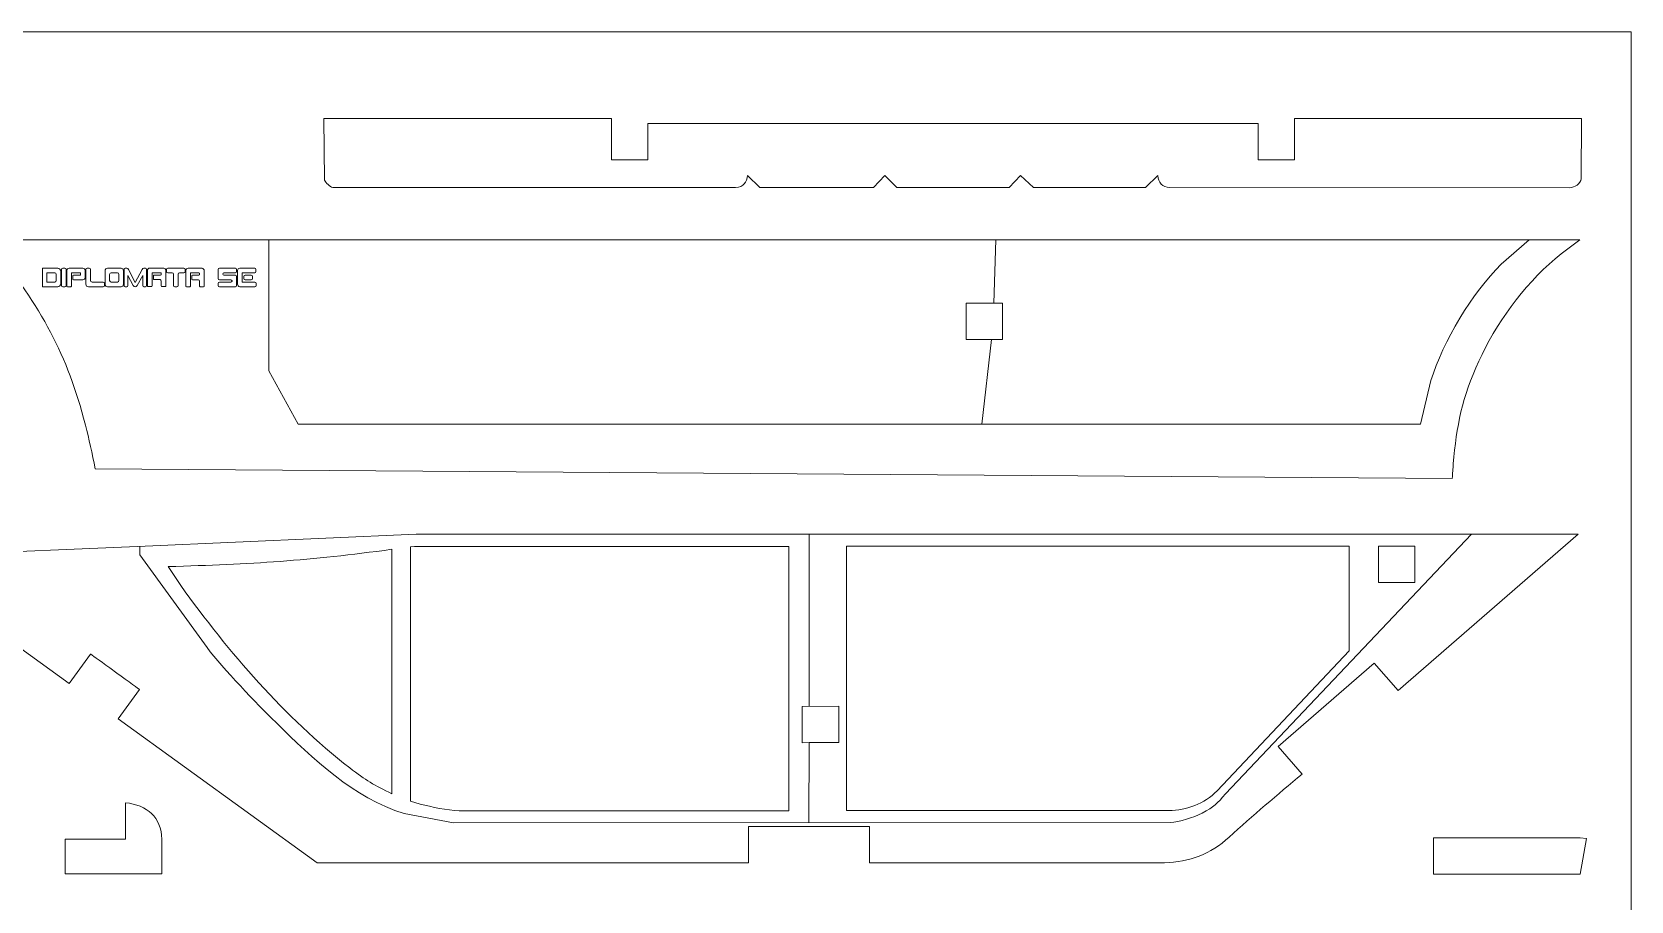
# Model space of a CAD drawing. Header units: centimetres. Extents: x -91 to 54, y -26 to 4.
# Drawn here: x -52.09 to -38.89, y -3.02 to 4.15 of the extents above; entities that cross this region are included whole.
import ezdxf

# ---------------------------------------------------------------- set-up
doc = ezdxf.new("R2010")
doc.units = ezdxf.units.CM
doc.header["$MEASUREMENT"] = 0
doc.layers.add('Camada 1', color=7, linetype='Continuous')

msp = doc.modelspace()

# ---------------------------------------------------------------- linework, layer by layer
at = {"layer": 'Camada 1', "color": 1, "lineweight": 0}
msp.add_lwpolyline([(-59.88543, -25.54968), (-38.88543, -25.54968), (-38.88543, 4.15032), (-59.88543, 4.15032), (-59.88543, -25.54968)], close=True, dxfattribs=at)
at = {"layer": 'Camada 1', "lineweight": 9}
for points, knots in [([(-47.12197, 3.09639), (-47.12197, 3.09639), (-47.1808, 3.09639), (-47.1808, 3.09639), (-47.1808, 3.09639), (-47.24508, 3.09639), (-47.30204, 3.09639), (-47.30204, 3.09639), (-47.30204, 3.09639), (-47.30204, 3.09639), (-47.30204, 3.43628), (-47.30204, 3.43628), (-47.30204, 3.43628), (-47.30204, 3.43628), (-49.67774, 3.43628), (-49.67774, 3.43628), (-49.67774, 3.43628), (-49.67774, 3.43628), (-49.67077, 2.92747), (-49.67077, 2.92747), (-49.67077, 2.92747), (-49.66161, 2.90591), (-49.62769, 2.87184), (-49.60363, 2.86781), (-49.60363, 2.86781), (-49.60363, 2.86781), (-46.27827, 2.86629), (-46.27827, 2.86629), (-46.27827, 2.86629), (-46.20965, 2.87175), (-46.18874, 2.90834), (-46.17825, 2.96628), (-46.17825, 2.96628), (-46.17825, 2.96628), (-46.07827, 2.86661), (-46.07827, 2.86661), (-46.07827, 2.86661), (-46.07827, 2.86661), (-45.13862, 2.8663), (-45.13862, 2.8663), (-45.13862, 2.8663), (-45.13862, 2.8663), (-45.04542, 2.96628), (-45.04542, 2.96628), (-45.04542, 2.96628), (-45.04542, 2.96628), (-44.94542, 2.86625), (-44.94542, 2.86625), (-44.94542, 2.86625), (-44.94542, 2.86625), (-44.01904, 2.86594), (-44.01904, 2.86594), (-44.01904, 2.86594), (-44.01904, 2.86594), (-43.92547, 2.96628), (-43.92547, 2.96628), (-43.92547, 2.96628), (-43.92547, 2.96628), (-43.81907, 2.86588), (-43.81907, 2.86588), (-43.81907, 2.86588), (-43.81907, 2.86588), (-42.893, 2.86556), (-42.893, 2.86556), (-42.893, 2.86556), (-42.893, 2.86556), (-42.79264, 2.96628), (-42.79264, 2.96628), (-42.79264, 2.96628), (-42.78317, 2.9071), (-42.76043, 2.87011), (-42.69267, 2.86549), (-42.69267, 2.86549), (-42.69267, 2.86549), (-39.39317, 2.86439), (-39.39317, 2.86439), (-39.39317, 2.86439), (-39.35069, 2.86731), (-39.30257, 2.89638), (-39.29657, 2.9385), (-39.29657, 2.9385), (-39.29657, 2.9385), (-39.29315, 3.43628), (-39.29315, 3.43628), (-39.29315, 3.43628), (-39.29315, 3.43628), (-41.6624, 3.43628), (-41.6624, 3.43628), (-41.6624, 3.43628), (-41.6624, 3.43628), (-41.6624, 3.09639), (-41.6624, 3.09639), (-41.6624, 3.09639), (-41.6624, 3.09639), (-41.96235, 3.09639), (-41.96235, 3.09639), (-41.96235, 3.09639), (-41.96235, 3.09639), (-41.96235, 3.39636), (-41.96235, 3.39636), (-41.96235, 3.39636), (-41.96235, 3.39636), (-47.0021, 3.39636), (-47.0021, 3.39636), (-47.0021, 3.39636), (-47.0021, 3.39636), (-47.0021, 3.09639), (-47.0021, 3.09639), (-47.0021, 3.09639), (-47.0021, 3.09639), (-47.05825, 3.09639), (-47.12197, 3.09639)], [0, 0, 0, 0, 0.03448276, 0.03448276, 0.03448276, 0.03448276, 0.06896552, 0.06896552, 0.06896552, 0.06896552, 0.10344828, 0.10344828, 0.10344828, 0.10344828, 0.13793103, 0.13793103, 0.13793103, 0.13793103, 0.17241379, 0.17241379, 0.17241379, 0.17241379, 0.20689655, 0.20689655, 0.20689655, 0.20689655, 0.24137931, 0.24137931, 0.24137931, 0.24137931, 0.27586207, 0.27586207, 0.27586207, 0.27586207, 0.31034483, 0.31034483, 0.31034483, 0.31034483, 0.34482759, 0.34482759, 0.34482759, 0.34482759, 0.37931034, 0.37931034, 0.37931034, 0.37931034, 0.4137931, 0.4137931, 0.4137931, 0.4137931, 0.44827586, 0.44827586, 0.44827586, 0.44827586, 0.48275862, 0.48275862, 0.48275862, 0.48275862, 0.51724138, 0.51724138, 0.51724138, 0.51724138, 0.55172414, 0.55172414, 0.55172414, 0.55172414, 0.5862069, 0.5862069, 0.5862069, 0.5862069, 0.62068966, 0.62068966, 0.62068966, 0.62068966, 0.65517241, 0.65517241, 0.65517241, 0.65517241, 0.68965517, 0.68965517, 0.68965517, 0.68965517, 0.72413793, 0.72413793, 0.72413793, 0.72413793, 0.75862069, 0.75862069, 0.75862069, 0.75862069, 0.79310345, 0.79310345, 0.79310345, 0.79310345, 0.82758621, 0.82758621, 0.82758621, 0.82758621, 0.86206897, 0.86206897, 0.86206897, 0.86206897, 0.89655172, 0.89655172, 0.89655172, 0.89655172, 0.93103448, 0.93103448, 0.93103448, 0.93103448, 1, 1, 1, 1]), ([(-51.64516, 0.90433), (-51.64516, 0.90433), (-51.66059, 0.96315), (-51.66059, 0.96315), (-51.66059, 0.96315), (-51.81255, 1.52721), (-52.033, 1.91967), (-52.46168, 2.4357), (-52.46168, 2.4357), (-52.46168, 2.4357), (-39.72736, 2.4357), (-39.72736, 2.4357), (-39.72736, 2.4357), (-39.58797, 2.4357), (-39.44857, 2.4357), (-39.30918, 2.4357), (-39.30918, 2.4357), (-39.30918, 2.4357), (-39.4633, 2.31915), (-39.4633, 2.31915), (-39.4633, 2.31915), (-39.73042, 2.10428), (-39.96537, 1.79758), (-40.11545, 1.4896), (-40.11545, 1.4896), (-40.26459, 1.18357), (-40.31862, 0.94568), (-40.34737, 0.64367), (-40.34737, 0.64367), (-40.34737, 0.64367), (-40.3526, 0.58484), (-40.3526, 0.58484), (-40.3526, 0.58484), (-40.35582, 0.54609), (-40.35872, 0.50622), (-40.36143, 0.46495), (-40.36143, 0.46495), (-40.36143, 0.46495), (-51.56512, 0.5442), (-51.56512, 0.5442), (-51.56512, 0.5442), (-51.59006, 0.67261), (-51.61642, 0.79193), (-51.64516, 0.90433)], [0, 0, 0, 0, 0.08333333, 0.08333333, 0.08333333, 0.08333333, 0.16666667, 0.16666667, 0.16666667, 0.16666667, 0.25, 0.25, 0.25, 0.25, 0.33333333, 0.33333333, 0.33333333, 0.33333333, 0.41666667, 0.41666667, 0.41666667, 0.41666667, 0.5, 0.5, 0.5, 0.5, 0.58333333, 0.58333333, 0.58333333, 0.58333333, 0.66666667, 0.66666667, 0.66666667, 0.66666667, 0.75, 0.75, 0.75, 0.75, 0.83333333, 0.83333333, 0.83333333, 0.83333333, 1, 1, 1, 1]), ([(-44.37323, 1.9118), (-44.37323, 1.9118), (-44.37323, 1.61171), (-44.37323, 1.61171), (-44.37323, 1.61171), (-44.37323, 1.61171), (-44.07326, 1.61184), (-44.07326, 1.61184), (-44.07326, 1.61184), (-44.07326, 1.61184), (-44.07326, 1.9118), (-44.07326, 1.9118), (-44.07326, 1.9118), (-44.07326, 1.9118), (-44.37323, 1.9118), (-44.37323, 1.9118)], [0, 0, 0, 0, 0.2, 0.2, 0.2, 0.2, 0.4, 0.4, 0.4, 0.4, 0.6, 0.6, 0.6, 0.6, 1, 1, 1, 1]), ([(-51.44504, -1.0984), (-51.44504, -1.0984), (-51.38622, -1.14088), (-51.38622, -1.14088), (-51.38622, -1.14088), (-51.29016, -1.21027), (-51.19859, -1.27639), (-51.19859, -1.27639), (-51.19859, -1.27639), (-51.19859, -1.27639), (-51.37423, -1.51958), (-51.37423, -1.51958), (-51.37423, -1.51958), (-51.37423, -1.51958), (-49.73175, -2.70576), (-49.73175, -2.70576), (-49.73175, -2.70576), (-49.73175, -2.70576), (-46.17234, -2.70576), (-46.17234, -2.70576), (-46.17234, -2.70576), (-46.17234, -2.70576), (-46.17234, -2.4058), (-46.17234, -2.4058), (-46.17234, -2.4058), (-46.17234, -2.4058), (-45.17245, -2.4058), (-45.17245, -2.4058), (-45.17245, -2.4058), (-45.17245, -2.4058), (-45.17245, -2.70576), (-45.17245, -2.70576), (-45.17245, -2.70576), (-45.17245, -2.70576), (-42.73804, -2.70576), (-42.73804, -2.70576), (-42.73804, -2.70576), (-42.53003, -2.7014), (-42.35649, -2.63645), (-42.20397, -2.49519), (-42.20397, -2.49519), (-42.00929, -2.31487), (-41.80309, -2.14661), (-41.60138, -1.97414), (-41.60138, -1.97414), (-41.60138, -1.97414), (-41.79806, -1.74765), (-41.79806, -1.74765), (-41.79806, -1.74765), (-41.79806, -1.74765), (-41.00533, -1.05931), (-41.00533, -1.05931), (-41.00533, -1.05931), (-41.00533, -1.05931), (-40.80866, -1.28579), (-40.80866, -1.28579), (-40.80866, -1.28579), (-40.80866, -1.28579), (-39.32241, 0.00476), (-39.32241, 0.00476), (-39.32241, 0.00476), (-39.32241, 0.00476), (-39.58641, 0.00484), (-40.00671, 0.00494), (-40.00671, 0.00494), (-40.00671, 0.00494), (-40.06553, 0.00495), (-40.06553, 0.00495), (-40.06553, 0.00495), (-41.74168, 0.00538), (-45.67138, 0.00641), (-45.67138, 0.00641), (-45.67138, 0.00641), (-45.67138, 0.00641), (-48.91563, 0.00467), (-48.91563, 0.00467), (-48.91563, 0.00467), (-48.91563, 0.00467), (-51.15369, -0.09242), (-51.15369, -0.09242), (-51.15369, -0.09242), (-51.15369, -0.09242), (-52.8485, -0.16599), (-52.8485, -0.16599), (-52.8485, -0.16599), (-52.8485, -0.16599), (-53.24845, -0.16599), (-53.24845, -0.16599), (-53.24845, -0.16599), (-53.24845, -0.16599), (-51.77951, -1.22687), (-51.77951, -1.22687), (-51.77951, -1.22687), (-51.77951, -1.22687), (-51.60388, -0.98368), (-51.60388, -0.98368), (-51.60388, -0.98368), (-51.60388, -0.98368), (-51.52982, -1.03716), (-51.44504, -1.0984)], [0, 0, 0, 0, 0.03846154, 0.03846154, 0.03846154, 0.03846154, 0.07692308, 0.07692308, 0.07692308, 0.07692308, 0.11538462, 0.11538462, 0.11538462, 0.11538462, 0.15384615, 0.15384615, 0.15384615, 0.15384615, 0.19230769, 0.19230769, 0.19230769, 0.19230769, 0.23076923, 0.23076923, 0.23076923, 0.23076923, 0.26923077, 0.26923077, 0.26923077, 0.26923077, 0.30769231, 0.30769231, 0.30769231, 0.30769231, 0.34615385, 0.34615385, 0.34615385, 0.34615385, 0.38461538, 0.38461538, 0.38461538, 0.38461538, 0.42307692, 0.42307692, 0.42307692, 0.42307692, 0.46153846, 0.46153846, 0.46153846, 0.46153846, 0.5, 0.5, 0.5, 0.5, 0.53846154, 0.53846154, 0.53846154, 0.53846154, 0.57692308, 0.57692308, 0.57692308, 0.57692308, 0.61538462, 0.61538462, 0.61538462, 0.61538462, 0.65384615, 0.65384615, 0.65384615, 0.65384615, 0.69230769, 0.69230769, 0.69230769, 0.69230769, 0.73076923, 0.73076923, 0.73076923, 0.73076923, 0.76923077, 0.76923077, 0.76923077, 0.76923077, 0.80769231, 0.80769231, 0.80769231, 0.80769231, 0.84615385, 0.84615385, 0.84615385, 0.84615385, 0.88461538, 0.88461538, 0.88461538, 0.88461538, 0.92307692, 0.92307692, 0.92307692, 0.92307692, 1, 1, 1, 1]), ([(-50.85895, -0.41744), (-50.45719, -0.97662), (-50.00761, -1.49736), (-49.46342, -1.9236), (-49.46342, -1.9236), (-49.33166, -2.0268), (-49.26175, -2.06439), (-49.11462, -2.13836), (-49.11462, -2.13836), (-49.11462, -2.13836), (-49.11462, -0.11939), (-49.11462, -0.11939), (-49.11462, -0.11939), (-49.79884, -0.21273), (-50.27538, -0.24348), (-50.96319, -0.26182), (-50.96319, -0.26182), (-50.96319, -0.26182), (-50.85895, -0.41744), (-50.85895, -0.41744)], [0, 0, 0, 0, 0.16666667, 0.16666667, 0.16666667, 0.16666667, 0.33333333, 0.33333333, 0.33333333, 0.33333333, 0.5, 0.5, 0.5, 0.5, 0.66666667, 0.66666667, 0.66666667, 0.66666667, 1, 1, 1, 1]), ([(-48.88316, -2.22225), (-48.78119, -2.24656), (-48.66475, -2.27289), (-48.55984, -2.27748), (-48.55984, -2.27748), (-48.55984, -2.27748), (-45.83951, -2.27748), (-45.83951, -2.27748), (-45.83951, -2.27748), (-45.83951, -2.27748), (-45.83951, -0.09533), (-45.83951, -0.09533), (-45.83951, -0.09533), (-45.83951, -0.09533), (-48.92881, -0.09533), (-48.92881, -0.09533), (-48.92881, -0.09533), (-48.92881, -0.09533), (-48.96171, -0.10002), (-48.96171, -0.10002), (-48.96171, -0.10002), (-48.96171, -0.10002), (-48.96171, -2.19825), (-48.96171, -2.19825), (-48.96171, -2.19825), (-48.96171, -2.19825), (-48.88316, -2.22225), (-48.88316, -2.22225)], [0, 0, 0, 0, 0.125, 0.125, 0.125, 0.125, 0.25, 0.25, 0.25, 0.25, 0.375, 0.375, 0.375, 0.375, 0.5, 0.5, 0.5, 0.5, 0.625, 0.625, 0.625, 0.625, 0.75, 0.75, 0.75, 0.75, 1, 1, 1, 1]), ([(-41.21216, -0.95814), (-41.21216, -0.95814), (-41.21216, -0.09348), (-41.21216, -0.09348), (-41.21216, -0.09348), (-41.21216, -0.09348), (-45.36141, -0.09349), (-45.36141, -0.09349), (-45.36141, -0.09349), (-45.36141, -0.09349), (-45.36141, -2.27582), (-45.36141, -2.27582), (-45.36141, -2.27582), (-45.36141, -2.27582), (-42.70255, -2.27582), (-42.70255, -2.27582), (-42.70255, -2.27582), (-42.54998, -2.27118), (-42.40936, -2.22393), (-42.30301, -2.11144), (-42.30301, -2.11144), (-42.30301, -2.11144), (-41.21216, -0.95814), (-41.21216, -0.95814)], [0, 0, 0, 0, 0.14285714, 0.14285714, 0.14285714, 0.14285714, 0.28571429, 0.28571429, 0.28571429, 0.28571429, 0.42857143, 0.42857143, 0.42857143, 0.42857143, 0.57142857, 0.57142857, 0.57142857, 0.57142857, 0.71428571, 0.71428571, 0.71428571, 0.71428571, 1, 1, 1, 1]), ([(-40.67046, -0.39406), (-40.67046, -0.39406), (-40.67046, -0.09408), (-40.67046, -0.09408), (-40.67046, -0.09408), (-40.67046, -0.09408), (-40.97045, -0.09408), (-40.97045, -0.09408), (-40.97045, -0.09408), (-40.97045, -0.09408), (-40.97045, -0.39406), (-40.97045, -0.39406), (-40.97045, -0.39406), (-40.97045, -0.39406), (-40.67046, -0.39406), (-40.67046, -0.39406)], [0, 0, 0, 0, 0.2, 0.2, 0.2, 0.2, 0.4, 0.4, 0.4, 0.4, 0.6, 0.6, 0.6, 0.6, 1, 1, 1, 1]), ([(-45.67123, -1.71502), (-45.67123, -1.71502), (-45.42661, -1.71493), (-45.42661, -1.71493), (-45.42661, -1.71493), (-45.42661, -1.71493), (-45.42661, -1.41494), (-45.42661, -1.41494), (-45.42661, -1.41494), (-45.42661, -1.41494), (-45.7277, -1.41666), (-45.7277, -1.41666), (-45.7277, -1.41666), (-45.7277, -1.41666), (-45.7277, -1.71662), (-45.7277, -1.71662), (-45.7277, -1.71662), (-45.7277, -1.71662), (-45.67123, -1.71502), (-45.67123, -1.71502)], [0, 0, 0, 0, 0.16666667, 0.16666667, 0.16666667, 0.16666667, 0.33333333, 0.33333333, 0.33333333, 0.33333333, 0.5, 0.5, 0.5, 0.5, 0.66666667, 0.66666667, 0.66666667, 0.66666667, 1, 1, 1, 1]), ([(-51.81364, -2.72649), (-51.81364, -2.72649), (-51.81364, -2.66767), (-51.81364, -2.66767), (-51.81364, -2.66767), (-51.81364, -2.59174), (-51.81364, -2.51111), (-51.81364, -2.51111), (-51.81364, -2.51111), (-51.81364, -2.51111), (-51.31368, -2.51111), (-51.31368, -2.51111), (-51.31368, -2.51111), (-51.31368, -2.51111), (-51.31368, -2.21113), (-51.31368, -2.21113), (-51.31368, -2.21113), (-51.137, -2.22948), (-51.02044, -2.3302), (-51.0137, -2.51111), (-51.0137, -2.51111), (-51.0137, -2.51111), (-51.0137, -2.79909), (-51.0137, -2.79909), (-51.0137, -2.79909), (-51.0137, -2.79909), (-51.81364, -2.79909), (-51.81364, -2.79909), (-51.81364, -2.79909), (-51.81364, -2.79909), (-51.81364, -2.76813), (-51.81364, -2.72649)], [0, 0, 0, 0, 0.11111111, 0.11111111, 0.11111111, 0.11111111, 0.22222222, 0.22222222, 0.22222222, 0.22222222, 0.33333333, 0.33333333, 0.33333333, 0.33333333, 0.44444444, 0.44444444, 0.44444444, 0.44444444, 0.55555556, 0.55555556, 0.55555556, 0.55555556, 0.66666667, 0.66666667, 0.66666667, 0.66666667, 0.77777778, 0.77777778, 0.77777778, 0.77777778, 1, 1, 1, 1]), ([(-40.06211, -2.80056), (-40.06211, -2.80056), (-40.00238, -2.80056), (-40.00238, -2.80056), (-40.00238, -2.80056), (-39.67284, -2.80056), (-39.30641, -2.80055), (-39.30641, -2.80055), (-39.30641, -2.80055), (-39.30641, -2.80055), (-39.25432, -2.50516), (-39.25432, -2.50516), (-39.25432, -2.50516), (-39.25432, -2.50516), (-39.3064, -2.50059), (-39.3064, -2.50059), (-39.3064, -2.50059), (-39.3064, -2.50059), (-40.51631, -2.50059), (-40.51631, -2.50059), (-40.51631, -2.50059), (-40.51631, -2.50059), (-40.51631, -2.80056), (-40.51631, -2.80056), (-40.51631, -2.80056), (-40.51631, -2.80056), (-40.30677, -2.80056), (-40.06211, -2.80056)], [0, 0, 0, 0, 0.125, 0.125, 0.125, 0.125, 0.25, 0.25, 0.25, 0.25, 0.375, 0.375, 0.375, 0.375, 0.5, 0.5, 0.5, 0.5, 0.625, 0.625, 0.625, 0.625, 0.75, 0.75, 0.75, 0.75, 1, 1, 1, 1])]:
    msp.add_open_spline(points, degree=3, knots=knots, dxfattribs=at)
at = {"layer": 'Camada 1', "color": 140, "lineweight": 9}
for points, knots in [([(-39.72736, 2.4357), (-39.72736, 2.4357), (-39.95713, 2.23306), (-39.95713, 2.23306), (-39.95713, 2.23306), (-40.19435, 2.00186), (-40.4401, 1.59463), (-40.5369, 1.27386), (-40.5369, 1.27386), (-40.5369, 1.27386), (-40.62403, 0.91282), (-40.62403, 0.91282), (-40.62403, 0.91282), (-40.62403, 0.91282), (-49.88882, 0.91282), (-49.88882, 0.91282), (-49.88882, 0.91282), (-49.88882, 0.91282), (-50.13128, 1.35457), (-50.13128, 1.35457), (-50.13128, 1.35457), (-50.13128, 1.35457), (-50.13128, 2.4357), (-50.13128, 2.4357)], [0, 0, 0, 0, 0.14285714, 0.14285714, 0.14285714, 0.14285714, 0.28571429, 0.28571429, 0.28571429, 0.28571429, 0.42857143, 0.42857143, 0.42857143, 0.42857143, 0.57142857, 0.57142857, 0.57142857, 0.57142857, 0.71428571, 0.71428571, 0.71428571, 0.71428571, 1, 1, 1, 1]), ([(-51.99609, 2.2004), (-51.99609, 2.2004), (-51.87344, 2.2004), (-51.87344, 2.2004), (-51.87344, 2.2004), (-51.85973, 2.2004), (-51.84852, 2.18918), (-51.84852, 2.17549), (-51.84852, 2.17549), (-51.84852, 2.17549), (-51.84852, 2.07277), (-51.84852, 2.07277), (-51.84852, 2.07277), (-51.84852, 2.05907), (-51.85973, 2.04786), (-51.87344, 2.04786), (-51.87344, 2.04786), (-51.87344, 2.04786), (-51.99609, 2.04786), (-51.99609, 2.04786), (-51.99609, 2.04786), (-51.99883, 2.04786), (-52.00106, 2.0501), (-52.00106, 2.05284), (-52.00106, 2.05284), (-52.00106, 2.05284), (-52.00106, 2.19542), (-52.00106, 2.19542), (-52.00106, 2.19542), (-52.00106, 2.19816), (-51.99883, 2.2004), (-51.99609, 2.2004)], [0, 0, 0, 0, 0.11111111, 0.11111111, 0.11111111, 0.11111111, 0.22222222, 0.22222222, 0.22222222, 0.22222222, 0.33333333, 0.33333333, 0.33333333, 0.33333333, 0.44444444, 0.44444444, 0.44444444, 0.44444444, 0.55555556, 0.55555556, 0.55555556, 0.55555556, 0.66666667, 0.66666667, 0.66666667, 0.66666667, 0.77777778, 0.77777778, 0.77777778, 0.77777778, 1, 1, 1, 1]), ([(-51.96044, 2.16227), (-51.96044, 2.16227), (-51.89911, 2.16227), (-51.89911, 2.16227), (-51.89911, 2.16227), (-51.89226, 2.16227), (-51.88666, 2.15666), (-51.88666, 2.14981), (-51.88666, 2.14981), (-51.88666, 2.14981), (-51.88666, 2.09846), (-51.88666, 2.09846), (-51.88666, 2.09846), (-51.88666, 2.0916), (-51.89226, 2.086), (-51.89911, 2.086), (-51.89911, 2.086), (-51.89911, 2.086), (-51.96044, 2.086), (-51.96044, 2.086), (-51.96044, 2.086), (-51.96182, 2.086), (-51.96293, 2.08711), (-51.96293, 2.08849), (-51.96293, 2.08849), (-51.96293, 2.08849), (-51.96293, 2.15977), (-51.96293, 2.15977), (-51.96293, 2.15977), (-51.96293, 2.16115), (-51.96182, 2.16227), (-51.96044, 2.16227)], [0, 0, 0, 0, 0.11111111, 0.11111111, 0.11111111, 0.11111111, 0.22222222, 0.22222222, 0.22222222, 0.22222222, 0.33333333, 0.33333333, 0.33333333, 0.33333333, 0.44444444, 0.44444444, 0.44444444, 0.44444444, 0.55555556, 0.55555556, 0.55555556, 0.55555556, 0.66666667, 0.66666667, 0.66666667, 0.66666667, 0.77777778, 0.77777778, 0.77777778, 0.77777778, 1, 1, 1, 1]), ([(-51.83299, 2.2004), (-51.83299, 2.2004), (-51.81519, 2.2004), (-51.81519, 2.2004), (-51.81519, 2.2004), (-51.8096, 2.2004), (-51.80503, 2.19582), (-51.80503, 2.19023), (-51.80503, 2.19023), (-51.80503, 2.19023), (-51.80503, 2.05803), (-51.80503, 2.05803), (-51.80503, 2.05803), (-51.80503, 2.05243), (-51.8096, 2.04786), (-51.81519, 2.04786), (-51.81519, 2.04786), (-51.81519, 2.04786), (-51.83299, 2.04786), (-51.83299, 2.04786), (-51.83299, 2.04786), (-51.83858, 2.04786), (-51.84316, 2.05243), (-51.84316, 2.05803), (-51.84316, 2.05803), (-51.84316, 2.05803), (-51.84316, 2.19023), (-51.84316, 2.19023), (-51.84316, 2.19023), (-51.84316, 2.19582), (-51.83858, 2.2004), (-51.83299, 2.2004)], [0, 0, 0, 0, 0.11111111, 0.11111111, 0.11111111, 0.11111111, 0.22222222, 0.22222222, 0.22222222, 0.22222222, 0.33333333, 0.33333333, 0.33333333, 0.33333333, 0.44444444, 0.44444444, 0.44444444, 0.44444444, 0.55555556, 0.55555556, 0.55555556, 0.55555556, 0.66666667, 0.66666667, 0.66666667, 0.66666667, 0.77777778, 0.77777778, 0.77777778, 0.77777778, 1, 1, 1, 1]), ([(-51.79966, 2.18007), (-51.79966, 2.19124), (-51.79051, 2.2004), (-51.77932, 2.2004), (-51.77932, 2.2004), (-51.77932, 2.2004), (-51.66746, 2.2004), (-51.66746, 2.2004), (-51.66746, 2.2004), (-51.65628, 2.2004), (-51.64712, 2.19124), (-51.64712, 2.18007), (-51.64712, 2.18007), (-51.64712, 2.18007), (-51.64712, 2.1254), (-51.64712, 2.1254), (-51.64712, 2.1254), (-51.64712, 2.11422), (-51.65628, 2.10507), (-51.66746, 2.10507), (-51.66746, 2.10507), (-51.66746, 2.10507), (-51.74528, 2.10507), (-51.74528, 2.10507), (-51.74528, 2.10507), (-51.74806, 2.10507), (-51.75036, 2.10735), (-51.75036, 2.11015), (-51.75036, 2.11015), (-51.75036, 2.11015), (-51.75036, 2.13811), (-51.75036, 2.13811), (-51.75036, 2.13811), (-51.75036, 2.14091), (-51.74806, 2.1432), (-51.74528, 2.1432), (-51.74528, 2.1432), (-51.74528, 2.1432), (-51.69035, 2.1432), (-51.69035, 2.1432), (-51.69035, 2.1432), (-51.68755, 2.1432), (-51.68526, 2.14549), (-51.68526, 2.14828), (-51.68526, 2.14828), (-51.68526, 2.14828), (-51.68526, 2.15718), (-51.68526, 2.15718), (-51.68526, 2.15718), (-51.68526, 2.15997), (-51.68755, 2.16227), (-51.69035, 2.16227), (-51.69035, 2.16227), (-51.69035, 2.16227), (-51.75644, 2.16227), (-51.75644, 2.16227), (-51.75644, 2.16227), (-51.75924, 2.16227), (-51.76153, 2.15997), (-51.76153, 2.15718), (-51.76153, 2.15718), (-51.76153, 2.15718), (-51.76153, 2.05295), (-51.76153, 2.05295), (-51.76153, 2.05295), (-51.76153, 2.05015), (-51.76382, 2.04786), (-51.76662, 2.04786), (-51.76662, 2.04786), (-51.76662, 2.04786), (-51.79458, 2.04786), (-51.79458, 2.04786), (-51.79458, 2.04786), (-51.79738, 2.04786), (-51.79966, 2.05015), (-51.79966, 2.05295), (-51.79966, 2.05295), (-51.79966, 2.05295), (-51.79966, 2.18007), (-51.79966, 2.18007)], [0, 0, 0, 0, 0.04761905, 0.04761905, 0.04761905, 0.04761905, 0.0952381, 0.0952381, 0.0952381, 0.0952381, 0.14285714, 0.14285714, 0.14285714, 0.14285714, 0.19047619, 0.19047619, 0.19047619, 0.19047619, 0.23809524, 0.23809524, 0.23809524, 0.23809524, 0.28571429, 0.28571429, 0.28571429, 0.28571429, 0.33333333, 0.33333333, 0.33333333, 0.33333333, 0.38095238, 0.38095238, 0.38095238, 0.38095238, 0.42857143, 0.42857143, 0.42857143, 0.42857143, 0.47619048, 0.47619048, 0.47619048, 0.47619048, 0.52380952, 0.52380952, 0.52380952, 0.52380952, 0.57142857, 0.57142857, 0.57142857, 0.57142857, 0.61904762, 0.61904762, 0.61904762, 0.61904762, 0.66666667, 0.66666667, 0.66666667, 0.66666667, 0.71428571, 0.71428571, 0.71428571, 0.71428571, 0.76190476, 0.76190476, 0.76190476, 0.76190476, 0.80952381, 0.80952381, 0.80952381, 0.80952381, 0.85714286, 0.85714286, 0.85714286, 0.85714286, 0.9047619, 0.9047619, 0.9047619, 0.9047619, 1, 1, 1, 1]), ([(-51.64176, 2.0682), (-51.64176, 2.0682), (-51.64176, 2.07583), (-51.64176, 2.07583), (-51.64176, 2.07583), (-51.64176, 2.07583), (-51.64176, 2.19023), (-51.64176, 2.19023), (-51.64176, 2.19023), (-51.64176, 2.19582), (-51.63718, 2.2004), (-51.63159, 2.2004), (-51.63159, 2.2004), (-51.63159, 2.2004), (-51.61379, 2.2004), (-51.61379, 2.2004), (-51.61379, 2.2004), (-51.6082, 2.2004), (-51.60363, 2.19582), (-51.60363, 2.19023), (-51.60363, 2.19023), (-51.60363, 2.19023), (-51.60363, 2.0987), (-51.60363, 2.0987), (-51.60363, 2.0987), (-51.60363, 2.09171), (-51.59791, 2.086), (-51.59091, 2.086), (-51.59091, 2.086), (-51.59091, 2.086), (-51.49938, 2.086), (-51.49938, 2.086), (-51.49938, 2.086), (-51.49379, 2.086), (-51.48922, 2.08142), (-51.48922, 2.07583), (-51.48922, 2.07583), (-51.48922, 2.07583), (-51.48922, 2.05803), (-51.48922, 2.05803), (-51.48922, 2.05803), (-51.48922, 2.05243), (-51.49379, 2.04786), (-51.49938, 2.04786), (-51.49938, 2.04786), (-51.49938, 2.04786), (-51.61379, 2.04786), (-51.61379, 2.04786), (-51.61379, 2.04786), (-51.61379, 2.04786), (-51.62142, 2.04786), (-51.62142, 2.04786), (-51.62142, 2.04786), (-51.6326, 2.04786), (-51.64176, 2.05701), (-51.64176, 2.0682)], [0, 0, 0, 0, 0.06666667, 0.06666667, 0.06666667, 0.06666667, 0.13333333, 0.13333333, 0.13333333, 0.13333333, 0.2, 0.2, 0.2, 0.2, 0.26666667, 0.26666667, 0.26666667, 0.26666667, 0.33333333, 0.33333333, 0.33333333, 0.33333333, 0.4, 0.4, 0.4, 0.4, 0.46666667, 0.46666667, 0.46666667, 0.46666667, 0.53333333, 0.53333333, 0.53333333, 0.53333333, 0.6, 0.6, 0.6, 0.6, 0.66666667, 0.66666667, 0.66666667, 0.66666667, 0.73333333, 0.73333333, 0.73333333, 0.73333333, 0.8, 0.8, 0.8, 0.8, 0.86666667, 0.86666667, 0.86666667, 0.86666667, 1, 1, 1, 1]), ([(-51.46352, 2.2004), (-51.46352, 2.2004), (-51.35165, 2.2004), (-51.35165, 2.2004), (-51.35165, 2.2004), (-51.34046, 2.2004), (-51.33131, 2.19124), (-51.33131, 2.18007), (-51.33131, 2.18007), (-51.33131, 2.18007), (-51.33131, 2.0682), (-51.33131, 2.0682), (-51.33131, 2.0682), (-51.33131, 2.05701), (-51.34046, 2.04786), (-51.35165, 2.04786), (-51.35165, 2.04786), (-51.35165, 2.04786), (-51.46352, 2.04786), (-51.46352, 2.04786), (-51.46352, 2.04786), (-51.4747, 2.04786), (-51.48385, 2.05701), (-51.48385, 2.0682), (-51.48385, 2.0682), (-51.48385, 2.0682), (-51.48385, 2.18007), (-51.48385, 2.18007), (-51.48385, 2.18007), (-51.48385, 2.19124), (-51.4747, 2.2004), (-51.46352, 2.2004)], [0, 0, 0, 0, 0.11111111, 0.11111111, 0.11111111, 0.11111111, 0.22222222, 0.22222222, 0.22222222, 0.22222222, 0.33333333, 0.33333333, 0.33333333, 0.33333333, 0.44444444, 0.44444444, 0.44444444, 0.44444444, 0.55555556, 0.55555556, 0.55555556, 0.55555556, 0.66666667, 0.66666667, 0.66666667, 0.66666667, 0.77777778, 0.77777778, 0.77777778, 0.77777778, 1, 1, 1, 1]), ([(-51.433, 2.16227), (-51.433, 2.16227), (-51.38216, 2.16227), (-51.38216, 2.16227), (-51.38216, 2.16227), (-51.37517, 2.16227), (-51.36945, 2.15655), (-51.36945, 2.14955), (-51.36945, 2.14955), (-51.36945, 2.14955), (-51.36945, 2.0987), (-51.36945, 2.0987), (-51.36945, 2.0987), (-51.36945, 2.09171), (-51.37517, 2.086), (-51.38216, 2.086), (-51.38216, 2.086), (-51.38216, 2.086), (-51.433, 2.086), (-51.433, 2.086), (-51.433, 2.086), (-51.44, 2.086), (-51.44572, 2.09171), (-51.44572, 2.0987), (-51.44572, 2.0987), (-51.44572, 2.0987), (-51.44572, 2.14955), (-51.44572, 2.14955), (-51.44572, 2.14955), (-51.44572, 2.15655), (-51.44, 2.16227), (-51.433, 2.16227)], [0, 0, 0, 0, 0.11111111, 0.11111111, 0.11111111, 0.11111111, 0.22222222, 0.22222222, 0.22222222, 0.22222222, 0.33333333, 0.33333333, 0.33333333, 0.33333333, 0.44444444, 0.44444444, 0.44444444, 0.44444444, 0.55555556, 0.55555556, 0.55555556, 0.55555556, 0.66666667, 0.66666667, 0.66666667, 0.66666667, 0.77777778, 0.77777778, 0.77777778, 0.77777778, 1, 1, 1, 1]), ([(-51.31856, 2.2004), (-51.31856, 2.2004), (-51.30336, 2.20038), (-51.30336, 2.20038), (-51.30336, 2.20038), (-51.29877, 2.20011), (-51.29289, 2.19566), (-51.29008, 2.19023), (-51.29008, 2.19023), (-51.29008, 2.19023), (-51.23418, 2.08226), (-51.23418, 2.08226), (-51.23418, 2.08226), (-51.23418, 2.08226), (-51.17784, 2.19023), (-51.17784, 2.19023), (-51.17784, 2.19023), (-51.17497, 2.19575), (-51.1689, 2.20036), (-51.16413, 2.2004), (-51.16413, 2.2004), (-51.16413, 2.2004), (-51.14893, 2.20038), (-51.14893, 2.20038), (-51.14893, 2.20038), (-51.14449, 2.20011), (-51.14092, 2.19566), (-51.14092, 2.19023), (-51.14092, 2.19023), (-51.14092, 2.19023), (-51.14092, 2.05803), (-51.14092, 2.05803), (-51.14092, 2.05803), (-51.14092, 2.05243), (-51.14472, 2.04786), (-51.14936, 2.04786), (-51.14936, 2.04786), (-51.14936, 2.04786), (-51.16413, 2.04786), (-51.16413, 2.04786), (-51.16413, 2.04786), (-51.16877, 2.04786), (-51.17257, 2.05243), (-51.17257, 2.05803), (-51.17257, 2.05803), (-51.17257, 2.05803), (-51.17257, 2.13936), (-51.17257, 2.13936), (-51.17257, 2.13936), (-51.17257, 2.13936), (-51.21826, 2.05803), (-51.21826, 2.05803), (-51.21826, 2.05803), (-51.22577, 2.04467), (-51.24278, 2.04433), (-51.25036, 2.05803), (-51.25036, 2.05803), (-51.25036, 2.05803), (-51.29535, 2.13936), (-51.29535, 2.13936), (-51.29535, 2.13936), (-51.29535, 2.13936), (-51.29535, 2.05803), (-51.29535, 2.05803), (-51.29535, 2.05803), (-51.29535, 2.05243), (-51.29915, 2.04786), (-51.30379, 2.04786), (-51.30379, 2.04786), (-51.30379, 2.04786), (-51.31856, 2.04786), (-51.31856, 2.04786), (-51.31856, 2.04786), (-51.3232, 2.04786), (-51.327, 2.05243), (-51.327, 2.05803), (-51.327, 2.05803), (-51.327, 2.05803), (-51.327, 2.19023), (-51.327, 2.19023), (-51.327, 2.19023), (-51.327, 2.19577), (-51.32332, 2.20033), (-51.31856, 2.2004)], [0, 0, 0, 0, 0.04545455, 0.04545455, 0.04545455, 0.04545455, 0.09090909, 0.09090909, 0.09090909, 0.09090909, 0.13636364, 0.13636364, 0.13636364, 0.13636364, 0.18181818, 0.18181818, 0.18181818, 0.18181818, 0.22727273, 0.22727273, 0.22727273, 0.22727273, 0.27272727, 0.27272727, 0.27272727, 0.27272727, 0.31818182, 0.31818182, 0.31818182, 0.31818182, 0.36363636, 0.36363636, 0.36363636, 0.36363636, 0.40909091, 0.40909091, 0.40909091, 0.40909091, 0.45454545, 0.45454545, 0.45454545, 0.45454545, 0.5, 0.5, 0.5, 0.5, 0.54545455, 0.54545455, 0.54545455, 0.54545455, 0.59090909, 0.59090909, 0.59090909, 0.59090909, 0.63636364, 0.63636364, 0.63636364, 0.63636364, 0.68181818, 0.68181818, 0.68181818, 0.68181818, 0.72727273, 0.72727273, 0.72727273, 0.72727273, 0.77272727, 0.77272727, 0.77272727, 0.77272727, 0.81818182, 0.81818182, 0.81818182, 0.81818182, 0.86363636, 0.86363636, 0.86363636, 0.86363636, 0.90909091, 0.90909091, 0.90909091, 0.90909091, 1, 1, 1, 1]), ([(-51.1338, 2.18134), (-51.1338, 2.19251), (-51.12465, 2.20167), (-51.11346, 2.20167), (-51.11346, 2.20167), (-51.11346, 2.20167), (-51.00669, 2.20167), (-51.00669, 2.20167), (-51.00669, 2.20167), (-51.00669, 2.20167), (-51.0016, 2.20167), (-51.00159, 2.20167), (-51.00159, 2.20167), (-51.00143, 2.20167), (-51.00125, 2.20167), (-51.00108, 2.20167), (-51.00108, 2.20167), (-51.0009, 2.20166), (-51.00073, 2.20166), (-51.00056, 2.20164), (-51.00056, 2.20164), (-51.00038, 2.20163), (-51.00022, 2.20162), (-51.00004, 2.20161), (-51.00004, 2.20161), (-50.99988, 2.2016), (-50.9997, 2.20158), (-50.99952, 2.20156), (-50.99952, 2.20156), (-50.99936, 2.20155), (-50.99919, 2.20153), (-50.99902, 2.2015), (-50.99902, 2.2015), (-50.98904, 2.20023), (-50.98126, 2.19164), (-50.98126, 2.18134), (-50.98126, 2.18134), (-50.98126, 2.18134), (-50.98126, 2.05422), (-50.98126, 2.05422), (-50.98126, 2.05422), (-50.98126, 2.05142), (-50.98355, 2.04914), (-50.98635, 2.04914), (-50.98635, 2.04914), (-50.98635, 2.04914), (-51.01431, 2.04914), (-51.01431, 2.04914), (-51.01431, 2.04914), (-51.01711, 2.04914), (-51.01939, 2.05142), (-51.01939, 2.05422), (-51.01939, 2.05422), (-51.01939, 2.05422), (-51.01939, 2.09616), (-51.01939, 2.09616), (-51.01939, 2.09616), (-51.01939, 2.10176), (-51.02397, 2.10634), (-51.02957, 2.10634), (-51.02957, 2.10634), (-51.02957, 2.10634), (-51.07942, 2.10634), (-51.07942, 2.10634), (-51.07942, 2.10634), (-51.0822, 2.10634), (-51.0845, 2.10862), (-51.0845, 2.11142), (-51.0845, 2.11142), (-51.0845, 2.11142), (-51.0845, 2.13938), (-51.0845, 2.13938), (-51.0845, 2.13938), (-51.0845, 2.14218), (-51.0822, 2.14447), (-51.07942, 2.14447), (-51.07942, 2.14447), (-51.07942, 2.14447), (-51.02449, 2.14447), (-51.02449, 2.14447), (-51.02449, 2.14447), (-51.02169, 2.14447), (-51.0194, 2.14676), (-51.0194, 2.14955), (-51.0194, 2.14955), (-51.0194, 2.14955), (-51.0194, 2.15846), (-51.0194, 2.15846), (-51.0194, 2.15846), (-51.0194, 2.16124), (-51.02169, 2.16354), (-51.02449, 2.16354), (-51.02449, 2.16354), (-51.02449, 2.16354), (-51.09058, 2.16354), (-51.09058, 2.16354), (-51.09058, 2.16354), (-51.09338, 2.16354), (-51.09568, 2.16124), (-51.09568, 2.15846), (-51.09568, 2.15846), (-51.09568, 2.15846), (-51.09568, 2.05422), (-51.09568, 2.05422), (-51.09568, 2.05422), (-51.09568, 2.05142), (-51.09796, 2.04914), (-51.10076, 2.04914), (-51.10076, 2.04914), (-51.10076, 2.04914), (-51.12872, 2.04914), (-51.12872, 2.04914), (-51.12872, 2.04914), (-51.13152, 2.04914), (-51.1338, 2.05142), (-51.1338, 2.05422), (-51.1338, 2.05422), (-51.1338, 2.05422), (-51.1338, 2.18134), (-51.1338, 2.18134)], [0, 0, 0, 0, 0.03225806, 0.03225806, 0.03225806, 0.03225806, 0.06451613, 0.06451613, 0.06451613, 0.06451613, 0.09677419, 0.09677419, 0.09677419, 0.09677419, 0.12903226, 0.12903226, 0.12903226, 0.12903226, 0.16129032, 0.16129032, 0.16129032, 0.16129032, 0.19354839, 0.19354839, 0.19354839, 0.19354839, 0.22580645, 0.22580645, 0.22580645, 0.22580645, 0.25806452, 0.25806452, 0.25806452, 0.25806452, 0.29032258, 0.29032258, 0.29032258, 0.29032258, 0.32258065, 0.32258065, 0.32258065, 0.32258065, 0.35483871, 0.35483871, 0.35483871, 0.35483871, 0.38709677, 0.38709677, 0.38709677, 0.38709677, 0.41935484, 0.41935484, 0.41935484, 0.41935484, 0.4516129, 0.4516129, 0.4516129, 0.4516129, 0.48387097, 0.48387097, 0.48387097, 0.48387097, 0.51612903, 0.51612903, 0.51612903, 0.51612903, 0.5483871, 0.5483871, 0.5483871, 0.5483871, 0.58064516, 0.58064516, 0.58064516, 0.58064516, 0.61290323, 0.61290323, 0.61290323, 0.61290323, 0.64516129, 0.64516129, 0.64516129, 0.64516129, 0.67741935, 0.67741935, 0.67741935, 0.67741935, 0.70967742, 0.70967742, 0.70967742, 0.70967742, 0.74193548, 0.74193548, 0.74193548, 0.74193548, 0.77419355, 0.77419355, 0.77419355, 0.77419355, 0.80645161, 0.80645161, 0.80645161, 0.80645161, 0.83870968, 0.83870968, 0.83870968, 0.83870968, 0.87096774, 0.87096774, 0.87096774, 0.87096774, 0.90322581, 0.90322581, 0.90322581, 0.90322581, 0.93548387, 0.93548387, 0.93548387, 0.93548387, 1, 1, 1, 1]), ([(-50.90817, 2.2004), (-50.90817, 2.2004), (-50.89037, 2.2004), (-50.89037, 2.2004), (-50.89037, 2.2004), (-50.89037, 2.2004), (-50.83317, 2.2004), (-50.83317, 2.2004), (-50.83317, 2.2004), (-50.82758, 2.2004), (-50.823, 2.19582), (-50.823, 2.19023), (-50.823, 2.19023), (-50.823, 2.19023), (-50.823, 2.17243), (-50.823, 2.17243), (-50.823, 2.17243), (-50.823, 2.16684), (-50.82758, 2.16227), (-50.83317, 2.16227), (-50.83317, 2.16227), (-50.83317, 2.16227), (-50.87004, 2.16227), (-50.87004, 2.16227), (-50.87004, 2.16227), (-50.87563, 2.16227), (-50.8802, 2.15769), (-50.8802, 2.15209), (-50.8802, 2.15209), (-50.8802, 2.15209), (-50.8802, 2.05803), (-50.8802, 2.05803), (-50.8802, 2.05803), (-50.8802, 2.05243), (-50.88478, 2.04786), (-50.89037, 2.04786), (-50.89037, 2.04786), (-50.89037, 2.04786), (-50.90817, 2.04786), (-50.90817, 2.04786), (-50.90817, 2.04786), (-50.91377, 2.04786), (-50.91835, 2.05243), (-50.91835, 2.05803), (-50.91835, 2.05803), (-50.91835, 2.05803), (-50.91835, 2.15209), (-50.91835, 2.15209), (-50.91835, 2.15209), (-50.91835, 2.15769), (-50.92291, 2.16227), (-50.92851, 2.16227), (-50.92851, 2.16227), (-50.92851, 2.16227), (-50.96537, 2.16227), (-50.96537, 2.16227), (-50.96537, 2.16227), (-50.97097, 2.16227), (-50.97555, 2.16684), (-50.97555, 2.17243), (-50.97555, 2.17243), (-50.97555, 2.17243), (-50.97555, 2.19023), (-50.97555, 2.19023), (-50.97555, 2.19023), (-50.97555, 2.19582), (-50.97097, 2.2004), (-50.96537, 2.2004), (-50.96537, 2.2004), (-50.96537, 2.2004), (-50.90817, 2.2004), (-50.90817, 2.2004)], [0, 0, 0, 0, 0.05263158, 0.05263158, 0.05263158, 0.05263158, 0.10526316, 0.10526316, 0.10526316, 0.10526316, 0.15789474, 0.15789474, 0.15789474, 0.15789474, 0.21052632, 0.21052632, 0.21052632, 0.21052632, 0.26315789, 0.26315789, 0.26315789, 0.26315789, 0.31578947, 0.31578947, 0.31578947, 0.31578947, 0.36842105, 0.36842105, 0.36842105, 0.36842105, 0.42105263, 0.42105263, 0.42105263, 0.42105263, 0.47368421, 0.47368421, 0.47368421, 0.47368421, 0.52631579, 0.52631579, 0.52631579, 0.52631579, 0.57894737, 0.57894737, 0.57894737, 0.57894737, 0.63157895, 0.63157895, 0.63157895, 0.63157895, 0.68421053, 0.68421053, 0.68421053, 0.68421053, 0.73684211, 0.73684211, 0.73684211, 0.73684211, 0.78947368, 0.78947368, 0.78947368, 0.78947368, 0.84210526, 0.84210526, 0.84210526, 0.84210526, 0.89473684, 0.89473684, 0.89473684, 0.89473684, 1, 1, 1, 1]), ([(-50.81729, 2.18007), (-50.81729, 2.19124), (-50.80813, 2.2004), (-50.79695, 2.2004), (-50.79695, 2.2004), (-50.79695, 2.2004), (-50.69016, 2.2004), (-50.69016, 2.2004), (-50.69016, 2.2004), (-50.69016, 2.2004), (-50.68508, 2.2004), (-50.68508, 2.2004), (-50.68508, 2.2004), (-50.6849, 2.2004), (-50.68473, 2.2004), (-50.68456, 2.2004), (-50.68456, 2.2004), (-50.68438, 2.20038), (-50.6842, 2.20038), (-50.68403, 2.20037), (-50.68403, 2.20037), (-50.68386, 2.20036), (-50.68369, 2.20035), (-50.68351, 2.20034), (-50.68351, 2.20034), (-50.68335, 2.20033), (-50.68318, 2.20031), (-50.683, 2.20029), (-50.683, 2.20029), (-50.68284, 2.20028), (-50.68266, 2.20026), (-50.6825, 2.20023), (-50.6825, 2.20023), (-50.67252, 2.19896), (-50.66473, 2.19037), (-50.66473, 2.18007), (-50.66473, 2.18007), (-50.66473, 2.18007), (-50.66473, 2.05295), (-50.66473, 2.05295), (-50.66473, 2.05295), (-50.66473, 2.05015), (-50.66703, 2.04786), (-50.66982, 2.04786), (-50.66982, 2.04786), (-50.66982, 2.04786), (-50.69779, 2.04786), (-50.69779, 2.04786), (-50.69779, 2.04786), (-50.70058, 2.04786), (-50.70288, 2.05015), (-50.70288, 2.05295), (-50.70288, 2.05295), (-50.70288, 2.05295), (-50.70288, 2.09489), (-50.70288, 2.09489), (-50.70288, 2.09489), (-50.70288, 2.10049), (-50.70745, 2.10507), (-50.71304, 2.10507), (-50.71304, 2.10507), (-50.71304, 2.10507), (-50.76289, 2.10507), (-50.76289, 2.10507), (-50.76289, 2.10507), (-50.76569, 2.10507), (-50.76797, 2.10735), (-50.76797, 2.11015), (-50.76797, 2.11015), (-50.76797, 2.11015), (-50.76797, 2.13811), (-50.76797, 2.13811), (-50.76797, 2.13811), (-50.76797, 2.14091), (-50.76569, 2.1432), (-50.76289, 2.1432), (-50.76289, 2.1432), (-50.76289, 2.1432), (-50.70796, 2.1432), (-50.70796, 2.1432), (-50.70796, 2.1432), (-50.70517, 2.1432), (-50.70288, 2.14549), (-50.70288, 2.14828), (-50.70288, 2.14828), (-50.70288, 2.14828), (-50.70288, 2.15718), (-50.70288, 2.15718), (-50.70288, 2.15718), (-50.70288, 2.15997), (-50.70517, 2.16227), (-50.70796, 2.16227), (-50.70796, 2.16227), (-50.70796, 2.16227), (-50.77406, 2.16227), (-50.77406, 2.16227), (-50.77406, 2.16227), (-50.77686, 2.16227), (-50.77915, 2.15997), (-50.77915, 2.15718), (-50.77915, 2.15718), (-50.77915, 2.15718), (-50.77915, 2.05295), (-50.77915, 2.05295), (-50.77915, 2.05295), (-50.77915, 2.05015), (-50.78144, 2.04786), (-50.78423, 2.04786), (-50.78423, 2.04786), (-50.78423, 2.04786), (-50.8122, 2.04786), (-50.8122, 2.04786), (-50.8122, 2.04786), (-50.81499, 2.04786), (-50.81729, 2.05015), (-50.81729, 2.05295), (-50.81729, 2.05295), (-50.81729, 2.05295), (-50.81729, 2.18007), (-50.81729, 2.18007)], [0, 0, 0, 0, 0.03225806, 0.03225806, 0.03225806, 0.03225806, 0.06451613, 0.06451613, 0.06451613, 0.06451613, 0.09677419, 0.09677419, 0.09677419, 0.09677419, 0.12903226, 0.12903226, 0.12903226, 0.12903226, 0.16129032, 0.16129032, 0.16129032, 0.16129032, 0.19354839, 0.19354839, 0.19354839, 0.19354839, 0.22580645, 0.22580645, 0.22580645, 0.22580645, 0.25806452, 0.25806452, 0.25806452, 0.25806452, 0.29032258, 0.29032258, 0.29032258, 0.29032258, 0.32258065, 0.32258065, 0.32258065, 0.32258065, 0.35483871, 0.35483871, 0.35483871, 0.35483871, 0.38709677, 0.38709677, 0.38709677, 0.38709677, 0.41935484, 0.41935484, 0.41935484, 0.41935484, 0.4516129, 0.4516129, 0.4516129, 0.4516129, 0.48387097, 0.48387097, 0.48387097, 0.48387097, 0.51612903, 0.51612903, 0.51612903, 0.51612903, 0.5483871, 0.5483871, 0.5483871, 0.5483871, 0.58064516, 0.58064516, 0.58064516, 0.58064516, 0.61290323, 0.61290323, 0.61290323, 0.61290323, 0.64516129, 0.64516129, 0.64516129, 0.64516129, 0.67741935, 0.67741935, 0.67741935, 0.67741935, 0.70967742, 0.70967742, 0.70967742, 0.70967742, 0.74193548, 0.74193548, 0.74193548, 0.74193548, 0.77419355, 0.77419355, 0.77419355, 0.77419355, 0.80645161, 0.80645161, 0.80645161, 0.80645161, 0.83870968, 0.83870968, 0.83870968, 0.83870968, 0.87096774, 0.87096774, 0.87096774, 0.87096774, 0.90322581, 0.90322581, 0.90322581, 0.90322581, 0.93548387, 0.93548387, 0.93548387, 0.93548387, 1, 1, 1, 1]), ([(-50.54984, 2.17243), (-50.54984, 2.17243), (-50.54984, 2.19023), (-50.54984, 2.19023), (-50.54984, 2.19023), (-50.54984, 2.19582), (-50.54526, 2.2004), (-50.53966, 2.2004), (-50.53966, 2.2004), (-50.53966, 2.2004), (-50.52188, 2.2004), (-50.52188, 2.2004), (-50.52188, 2.2004), (-50.52188, 2.2004), (-50.40746, 2.2004), (-50.40746, 2.2004), (-50.40746, 2.2004), (-50.40188, 2.2004), (-50.3973, 2.19582), (-50.3973, 2.19023), (-50.3973, 2.19023), (-50.3973, 2.19023), (-50.3973, 2.17243), (-50.3973, 2.17243), (-50.3973, 2.17243), (-50.3973, 2.16684), (-50.40188, 2.16227), (-50.40746, 2.16227), (-50.40746, 2.16227), (-50.40746, 2.16227), (-50.50217, 2.16227), (-50.50217, 2.16227), (-50.50217, 2.16227), (-50.50742, 2.16227), (-50.5117, 2.15797), (-50.5117, 2.15273), (-50.5117, 2.15273), (-50.5117, 2.14749), (-50.50742, 2.1432), (-50.50217, 2.1432), (-50.50217, 2.1432), (-50.50217, 2.1432), (-50.42526, 2.1432), (-50.42526, 2.1432), (-50.42526, 2.1432), (-50.42526, 2.1432), (-50.40746, 2.1432), (-50.40746, 2.1432), (-50.40746, 2.1432), (-50.40188, 2.1432), (-50.3973, 2.13862), (-50.3973, 2.13303), (-50.3973, 2.13303), (-50.3973, 2.13303), (-50.3973, 2.11523), (-50.3973, 2.11523), (-50.3973, 2.11523), (-50.3973, 2.11523), (-50.3973, 2.07583), (-50.3973, 2.07583), (-50.3973, 2.07583), (-50.3973, 2.07583), (-50.3973, 2.05803), (-50.3973, 2.05803), (-50.3973, 2.05803), (-50.3973, 2.05243), (-50.40188, 2.04786), (-50.40746, 2.04786), (-50.40746, 2.04786), (-50.40746, 2.04786), (-50.42526, 2.04786), (-50.42526, 2.04786), (-50.42526, 2.04786), (-50.42526, 2.04786), (-50.53966, 2.04786), (-50.53966, 2.04786), (-50.53966, 2.04786), (-50.54526, 2.04786), (-50.54984, 2.05243), (-50.54984, 2.05803), (-50.54984, 2.05803), (-50.54984, 2.05803), (-50.54984, 2.07583), (-50.54984, 2.07583), (-50.54984, 2.07583), (-50.54984, 2.08142), (-50.54526, 2.086), (-50.53966, 2.086), (-50.53966, 2.086), (-50.53966, 2.086), (-50.44471, 2.086), (-50.44471, 2.086), (-50.44471, 2.086), (-50.44022, 2.086), (-50.43642, 2.08916), (-50.43543, 2.09337), (-50.43543, 2.09337), (-50.43543, 2.09337), (-50.43543, 2.09769), (-50.43543, 2.09769), (-50.43543, 2.09769), (-50.43642, 2.1019), (-50.44022, 2.10507), (-50.44471, 2.10507), (-50.44471, 2.10507), (-50.44471, 2.10507), (-50.52188, 2.10507), (-50.52188, 2.10507), (-50.52188, 2.10507), (-50.52188, 2.10507), (-50.53966, 2.10507), (-50.53966, 2.10507), (-50.53966, 2.10507), (-50.54526, 2.10507), (-50.54984, 2.10964), (-50.54984, 2.11523), (-50.54984, 2.11523), (-50.54984, 2.11523), (-50.54984, 2.13303), (-50.54984, 2.13303), (-50.54984, 2.13303), (-50.54984, 2.13303), (-50.54984, 2.17243), (-50.54984, 2.17243)], [0, 0, 0, 0, 0.03125, 0.03125, 0.03125, 0.03125, 0.0625, 0.0625, 0.0625, 0.0625, 0.09375, 0.09375, 0.09375, 0.09375, 0.125, 0.125, 0.125, 0.125, 0.15625, 0.15625, 0.15625, 0.15625, 0.1875, 0.1875, 0.1875, 0.1875, 0.21875, 0.21875, 0.21875, 0.21875, 0.25, 0.25, 0.25, 0.25, 0.28125, 0.28125, 0.28125, 0.28125, 0.3125, 0.3125, 0.3125, 0.3125, 0.34375, 0.34375, 0.34375, 0.34375, 0.375, 0.375, 0.375, 0.375, 0.40625, 0.40625, 0.40625, 0.40625, 0.4375, 0.4375, 0.4375, 0.4375, 0.46875, 0.46875, 0.46875, 0.46875, 0.5, 0.5, 0.5, 0.5, 0.53125, 0.53125, 0.53125, 0.53125, 0.5625, 0.5625, 0.5625, 0.5625, 0.59375, 0.59375, 0.59375, 0.59375, 0.625, 0.625, 0.625, 0.625, 0.65625, 0.65625, 0.65625, 0.65625, 0.6875, 0.6875, 0.6875, 0.6875, 0.71875, 0.71875, 0.71875, 0.71875, 0.75, 0.75, 0.75, 0.75, 0.78125, 0.78125, 0.78125, 0.78125, 0.8125, 0.8125, 0.8125, 0.8125, 0.84375, 0.84375, 0.84375, 0.84375, 0.875, 0.875, 0.875, 0.875, 0.90625, 0.90625, 0.90625, 0.90625, 0.9375, 0.9375, 0.9375, 0.9375, 1, 1, 1, 1]), ([(-50.36983, 2.2004), (-50.36983, 2.2004), (-50.3622, 2.2004), (-50.3622, 2.2004), (-50.3622, 2.2004), (-50.3622, 2.2004), (-50.24779, 2.2004), (-50.24779, 2.2004), (-50.24779, 2.2004), (-50.24219, 2.2004), (-50.23762, 2.19582), (-50.23762, 2.19023), (-50.23762, 2.19023), (-50.23762, 2.19023), (-50.23762, 2.17243), (-50.23762, 2.17243), (-50.23762, 2.17243), (-50.23762, 2.16684), (-50.24219, 2.16227), (-50.24779, 2.16227), (-50.24779, 2.16227), (-50.24779, 2.16227), (-50.35203, 2.16227), (-50.35203, 2.16227), (-50.35203, 2.16227), (-50.35203, 2.16227), (-50.35203, 2.086), (-50.35203, 2.086), (-50.35203, 2.086), (-50.35203, 2.086), (-50.24652, 2.086), (-50.24652, 2.086), (-50.24652, 2.086), (-50.24092, 2.086), (-50.23635, 2.08142), (-50.23635, 2.07583), (-50.23635, 2.07583), (-50.23635, 2.07583), (-50.23635, 2.05803), (-50.23635, 2.05803), (-50.23635, 2.05803), (-50.23635, 2.05243), (-50.24092, 2.04786), (-50.24652, 2.04786), (-50.24652, 2.04786), (-50.24652, 2.04786), (-50.3622, 2.04786), (-50.3622, 2.04786), (-50.3622, 2.04786), (-50.3622, 2.04786), (-50.36983, 2.04786), (-50.36983, 2.04786), (-50.36983, 2.04786), (-50.36999, 2.04786), (-50.37016, 2.04787), (-50.37032, 2.04787), (-50.37032, 2.04787), (-50.38129, 2.04813), (-50.39017, 2.05717), (-50.39017, 2.0682), (-50.39017, 2.0682), (-50.39017, 2.0682), (-50.39017, 2.18007), (-50.39017, 2.18007), (-50.39017, 2.18007), (-50.39017, 2.18028), (-50.39016, 2.18049), (-50.39016, 2.1807), (-50.39016, 2.1807), (-50.39016, 2.18091), (-50.39017, 2.18113), (-50.39017, 2.18134), (-50.39017, 2.18134), (-50.39017, 2.19182), (-50.38158, 2.2004), (-50.3711, 2.2004), (-50.3711, 2.2004), (-50.3711, 2.2004), (-50.36983, 2.2004), (-50.36983, 2.2004)], [0, 0, 0, 0, 0.04761905, 0.04761905, 0.04761905, 0.04761905, 0.0952381, 0.0952381, 0.0952381, 0.0952381, 0.14285714, 0.14285714, 0.14285714, 0.14285714, 0.19047619, 0.19047619, 0.19047619, 0.19047619, 0.23809524, 0.23809524, 0.23809524, 0.23809524, 0.28571429, 0.28571429, 0.28571429, 0.28571429, 0.33333333, 0.33333333, 0.33333333, 0.33333333, 0.38095238, 0.38095238, 0.38095238, 0.38095238, 0.42857143, 0.42857143, 0.42857143, 0.42857143, 0.47619048, 0.47619048, 0.47619048, 0.47619048, 0.52380952, 0.52380952, 0.52380952, 0.52380952, 0.57142857, 0.57142857, 0.57142857, 0.57142857, 0.61904762, 0.61904762, 0.61904762, 0.61904762, 0.66666667, 0.66666667, 0.66666667, 0.66666667, 0.71428571, 0.71428571, 0.71428571, 0.71428571, 0.76190476, 0.76190476, 0.76190476, 0.76190476, 0.80952381, 0.80952381, 0.80952381, 0.80952381, 0.85714286, 0.85714286, 0.85714286, 0.85714286, 0.9047619, 0.9047619, 0.9047619, 0.9047619, 1, 1, 1, 1]), ([(-50.33785, 2.11523), (-50.33785, 2.11523), (-50.33785, 2.13303), (-50.33785, 2.13303), (-50.33785, 2.13303), (-50.33785, 2.13862), (-50.33328, 2.1432), (-50.32768, 2.1432), (-50.32768, 2.1432), (-50.32768, 2.1432), (-50.27675, 2.1432), (-50.27675, 2.1432), (-50.27675, 2.1432), (-50.27115, 2.1432), (-50.26657, 2.13862), (-50.26657, 2.13303), (-50.26657, 2.13303), (-50.26657, 2.13303), (-50.26657, 2.11523), (-50.26657, 2.11523), (-50.26657, 2.11523), (-50.26657, 2.10964), (-50.27115, 2.10507), (-50.27675, 2.10507), (-50.27675, 2.10507), (-50.27675, 2.10507), (-50.32768, 2.10507), (-50.32768, 2.10507), (-50.32768, 2.10507), (-50.33328, 2.10507), (-50.33785, 2.10964), (-50.33785, 2.11523)], [0, 0, 0, 0, 0.11111111, 0.11111111, 0.11111111, 0.11111111, 0.22222222, 0.22222222, 0.22222222, 0.22222222, 0.33333333, 0.33333333, 0.33333333, 0.33333333, 0.44444444, 0.44444444, 0.44444444, 0.44444444, 0.55555556, 0.55555556, 0.55555556, 0.55555556, 0.66666667, 0.66666667, 0.66666667, 0.66666667, 0.77777778, 0.77777778, 0.77777778, 0.77777778, 1, 1, 1, 1]), ([(-40.20369, 0.00473), (-40.20369, 0.00473), (-42.23221, -2.13826), (-42.23221, -2.13826), (-42.23221, -2.13826), (-42.30409, -2.21648), (-42.32525, -2.24458), (-42.42728, -2.29632), (-42.42728, -2.29632), (-42.49961, -2.333), (-42.61083, -2.36999), (-42.69143, -2.37538), (-42.69143, -2.37538), (-42.69143, -2.37538), (-48.60601, -2.37754), (-48.60601, -2.37754), (-48.60601, -2.37754), (-48.60601, -2.37754), (-49.0143, -2.30055), (-49.0143, -2.30055), (-49.0143, -2.30055), (-49.43244, -2.16994), (-49.76474, -1.85173), (-50.07474, -1.54732), (-50.07474, -1.54732), (-50.22921, -1.39565), (-50.5095, -1.10382), (-50.6415, -0.93032), (-50.6415, -0.93032), (-50.6415, -0.93032), (-51.19525, -0.16602), (-51.19525, -0.16602), (-51.19525, -0.16602), (-51.19525, -0.16602), (-51.19524, -0.09251), (-51.19524, -0.09251)], [0, 0, 0, 0, 0.1, 0.1, 0.1, 0.1, 0.2, 0.2, 0.2, 0.2, 0.3, 0.3, 0.3, 0.3, 0.4, 0.4, 0.4, 0.4, 0.5, 0.5, 0.5, 0.5, 0.6, 0.6, 0.6, 0.6, 0.7, 0.7, 0.7, 0.7, 0.8, 0.8, 0.8, 0.8, 1, 1, 1, 1])]:
    msp.add_open_spline(points, degree=3, knots=knots, dxfattribs=at)
for points in [[(-44.14578, 1.9118), (-44.14578, 1.9118), (-44.12869, 2.4357), (-44.12869, 2.4357)], [(-44.24444, 0.91282), (-44.24444, 0.91282), (-44.16648, 1.61181), (-44.16648, 1.61181)], [(-45.67138, 0.00641), (-45.67138, 0.00641), (-45.67129, -1.41511), (-45.67129, -1.41511)], [(-45.67123, -1.71502), (-45.67123, -1.71502), (-45.67238, -2.37739), (-45.67238, -2.37739)]]:
    msp.add_open_spline(points, degree=3, dxfattribs=at)

doc.saveas('drawing.dxf')
